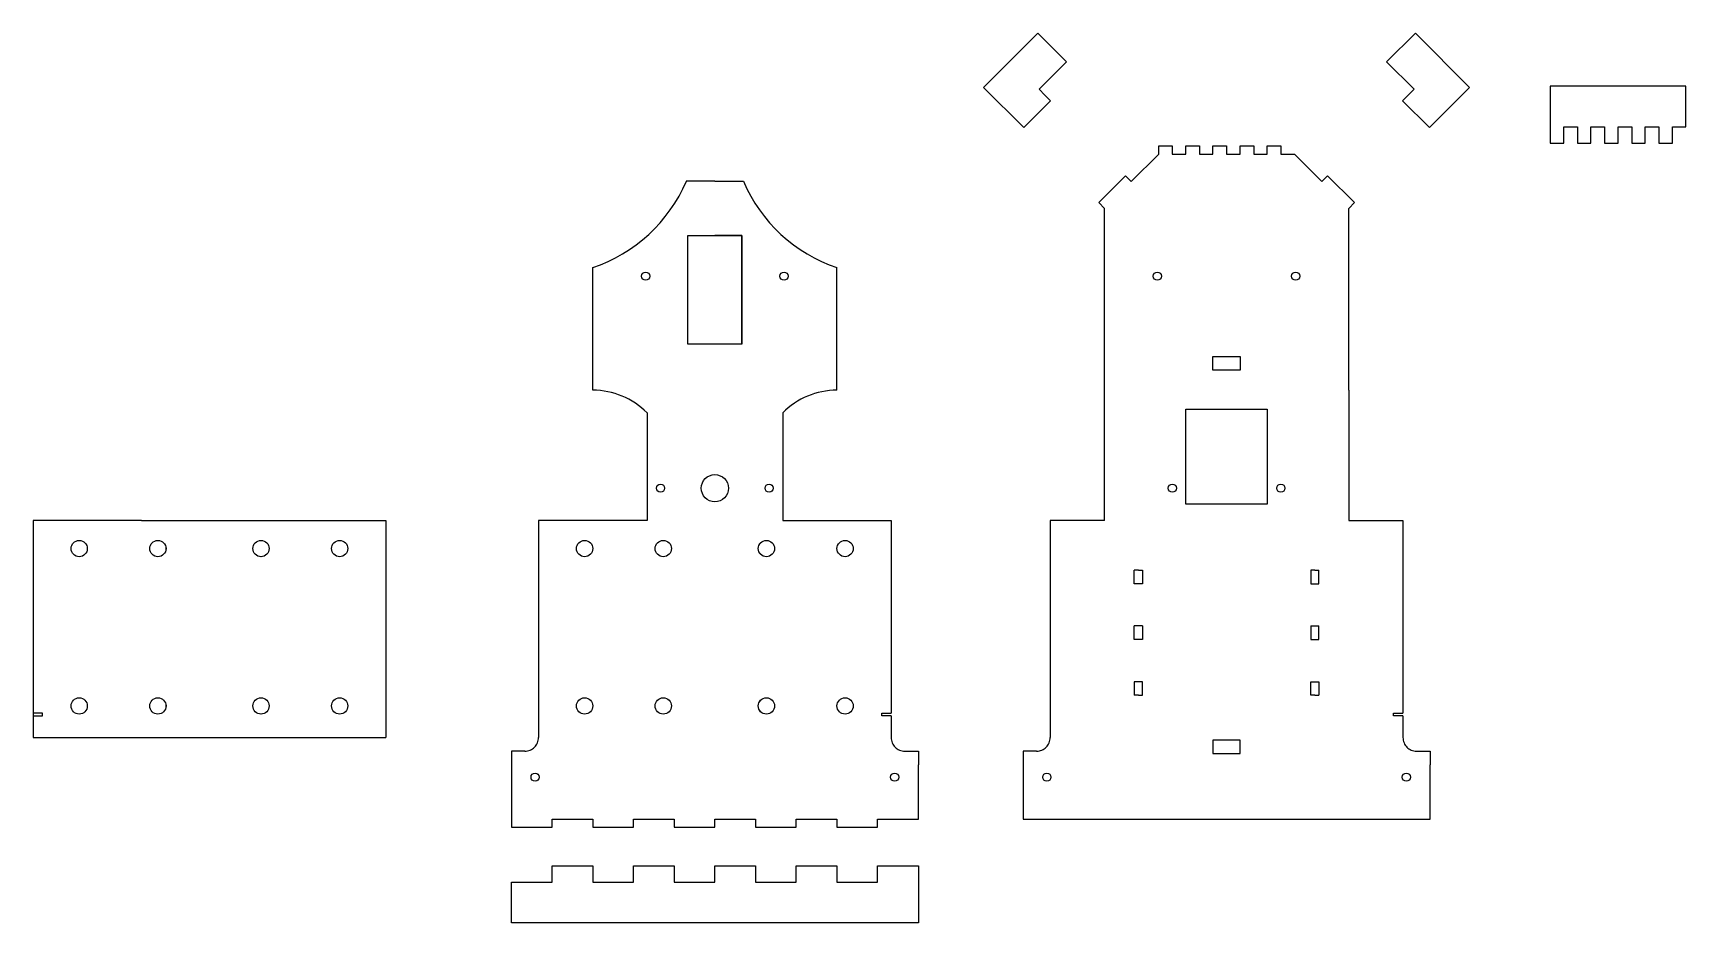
# Model space of a CAD drawing. Header units: centimetres. Extents: x 19.5 to 80.4, y -2 to 30.7.
import ezdxf

# ---------------------------------------------------------------- set-up
doc = ezdxf.new("R2010")
doc.units = ezdxf.units.CM
doc.header["$MEASUREMENT"] = 0
doc.linetypes.add('ACAD_ISO02W100', pattern=[15, 12, -3])
doc.linetypes.add('CENTER2', pattern=[1.125, 0.75, -0.125, 0.125, -0.125])

msp = doc.modelspace()

# ---------------------------------------------------------------- linework, layer by layer
at = {"ltscale": 2}
for p, q in [((54.523, 28.738), (56.523, 30.738)), ((56.523, 30.738), (57.583, 29.678)), ((70.439, 30.738), (69.379, 29.678)), ((72.439, 28.738), (70.439, 30.738)), ((56.573, 28.668), (57.583, 29.678)), ((70.389, 28.668), (69.379, 29.678)), ((56.008, 27.253), (54.523, 28.738)), ((56.785, 28.455), (56.573, 28.668)), ((70.176, 28.455), (70.389, 28.668)), ((70.954, 27.253), (72.439, 28.738)), ((80.411, 28.786), (75.411, 28.786)), ((75.411, 28.786), (75.411, 27.286)), ((80.411, 27.286), (80.411, 28.786)), ((56.008, 27.253), (56.998, 28.243)), ((56.998, 28.243), (56.785, 28.455)), ((69.964, 28.243), (70.176, 28.455)), ((70.954, 27.253), (69.964, 28.243)), ((75.411, 27.286), (75.411, 26.686)), ((75.911, 26.686), (75.911, 27.286)), ((75.911, 27.286), (76.411, 27.286)), ((76.411, 27.286), (76.411, 26.686)), ((76.911, 26.686), (76.911, 27.286)), ((76.911, 27.286), (77.411, 27.286)), ((77.411, 27.286), (77.411, 26.686)), ((77.911, 26.686), (77.911, 27.286)), ((77.911, 27.286), (78.411, 27.286)), ((78.411, 27.286), (78.411, 26.686)), ((78.911, 26.686), (78.911, 27.286)), ((78.911, 27.286), (79.411, 27.286)), ((79.411, 27.286), (79.411, 26.686)), ((79.911, 26.686), (79.911, 27.286)), ((79.911, 27.286), (80.411, 27.286)), ((59.971, 25.27), (60.981, 26.28)), ((60.981, 26.28), (60.981, 26.58)), ((60.981, 26.58), (61.481, 26.58)), ((61.481, 26.58), (61.481, 26.28)), ((61.481, 26.28), (61.981, 26.28)), ((61.981, 26.28), (61.981, 26.58)), ((61.981, 26.58), (62.481, 26.58)), ((62.481, 26.58), (62.481, 26.28)), ((62.481, 26.28), (62.981, 26.28)), ((62.981, 26.28), (62.981, 26.58)), ((62.981, 26.58), (63.481, 26.58)), ((63.481, 26.58), (63.481, 26.28)), ((63.481, 26.28), (63.981, 26.28)), ((63.981, 26.28), (63.981, 26.58)), ((63.981, 26.58), (64.481, 26.58)), ((64.481, 26.58), (64.481, 26.28)), ((64.481, 26.28), (64.981, 26.28)), ((64.981, 26.28), (64.981, 26.58)), ((64.981, 26.58), (65.481, 26.58)), ((65.481, 26.58), (65.481, 26.28)), ((65.481, 26.28), (65.981, 26.28)), ((66.991, 25.27), (65.981, 26.28)), ((75.411, 26.686), (75.911, 26.686)), ((76.411, 26.686), (76.911, 26.686)), ((77.411, 26.686), (77.911, 26.686)), ((78.411, 26.686), (78.911, 26.686)), ((79.411, 26.686), (79.911, 26.686)), ((44.623, 25.28), (43.572, 25.28)), ((44.623, 25.28), (45.674, 25.28)), ((58.769, 24.492), (59.759, 25.482)), ((59.759, 25.482), (59.971, 25.27)), ((67.203, 25.482), (66.991, 25.27)), ((68.193, 24.492), (67.203, 25.482)), ((58.981, 24.28), (58.769, 24.492)), ((67.981, 24.28), (68.193, 24.492)), ((58.981, 12.78), (58.981, 24.28)), ((67.981, 23.28), (67.981, 24.28)), ((43.623, 19.28), (43.623, 23.28)), ((43.623, 23.28), (44.623, 23.28)), ((44.623, 23.28), (45.623, 23.28)), ((45.623, 23.28), (44.623, 23.28)), ((45.623, 23.28), (45.623, 19.28)), ((45.623, 19.28), (45.623, 23.28)), ((67.981, 22.096), (67.981, 23.28)), ((40.123, 20.28), (40.123, 22.096)), ((49.123, 20.28), (49.123, 22.096)), ((67.981, 20.28), (67.981, 22.096)), ((40.123, 17.58), (40.123, 20.28)), ((49.123, 17.58), (49.123, 20.28)), ((67.981, 17.58), (67.981, 20.28)), ((45.623, 19.28), (43.623, 19.28)), ((62.981, 18.317), (62.981, 18.817)), ((62.981, 18.817), (63.981, 18.817)), ((63.481, 18.317), (62.981, 18.317)), ((63.981, 18.317), (63.481, 18.317)), ((63.981, 18.817), (63.981, 18.317)), ((67.981, 17.58), (67.981, 12.78)), ((42.123, 16.747), (42.123, 12.78)), ((47.123, 16.747), (47.123, 12.78)), ((61.981, 15.382), (61.981, 16.882)), ((61.981, 16.882), (64.981, 16.882)), ((64.981, 16.882), (64.981, 15.382)), ((61.981, 13.382), (61.981, 15.382)), ((64.981, 15.382), (64.981, 13.382)), ((64.981, 13.382), (61.981, 13.382)), ((23.497, 12.78), (19.497, 12.78)), ((23.497, 12.78), (28.497, 12.78)), ((28.497, 12.78), (32.497, 12.78)), ((42.123, 12.78), (38.123, 12.78)), ((47.123, 12.78), (51.123, 12.78)), ((58.981, 12.78), (56.981, 12.78)), ((67.981, 12.78), (69.981, 12.78)), ((60.231, 10.947), (60.081, 10.947)), ((60.081, 10.447), (60.081, 10.947)), ((60.381, 10.447), (60.081, 10.447)), ((60.231, 10.947), (60.381, 10.947)), ((60.381, 10.947), (60.381, 10.447)), ((66.731, 10.947), (66.581, 10.947)), ((66.581, 10.947), (66.581, 10.447)), ((66.581, 10.447), (66.881, 10.447)), ((66.731, 10.947), (66.881, 10.947)), ((66.881, 10.447), (66.881, 10.947)), ((60.081, 8.393), (60.081, 8.893)), ((60.381, 8.893), (60.081, 8.893)), ((60.381, 8.893), (60.381, 8.393)), ((66.581, 8.893), (66.581, 8.393)), ((66.581, 8.893), (66.881, 8.893)), ((66.881, 8.393), (66.881, 8.893)), ((60.381, 8.393), (60.081, 8.393)), ((66.581, 8.393), (66.881, 8.393)), ((60.381, 6.838), (60.081, 6.838)), ((60.081, 6.838), (60.081, 6.338)), ((60.381, 6.338), (60.381, 6.838)), ((66.581, 6.338), (66.581, 6.838)), ((66.581, 6.838), (66.881, 6.838)), ((66.881, 6.838), (66.881, 6.338)), ((60.231, 6.338), (60.081, 6.338)), ((60.231, 6.338), (60.381, 6.338)), ((66.731, 6.338), (66.581, 6.338)), ((66.731, 6.338), (66.881, 6.338)), ((19.847, 5.68), (19.497, 5.68)), ((19.497, 5.58), (19.847, 5.58)), ((19.847, 5.58), (19.847, 5.68)), ((50.773, 5.58), (50.773, 5.68)), ((50.773, 5.68), (51.123, 5.68)), ((51.123, 5.58), (50.773, 5.58)), ((69.631, 5.58), (69.631, 5.68)), ((69.631, 5.68), (69.981, 5.68)), ((69.981, 5.58), (69.631, 5.58)), ((19.497, 4.78), (32.497, 4.78)), ((63.981, 4.689), (62.981, 4.689)), ((62.981, 4.689), (62.981, 4.189)), ((63.981, 4.189), (63.981, 4.689)), ((37.123, 3.78), (37.123, 1.78)), ((52.123, 1.78), (52.123, 3.78)), ((55.981, 3.78), (55.981, 1.78)), ((62.981, 4.189), (63.981, 4.189)), ((70.981, 1.78), (70.981, 3.78)), ((37.123, 1.78), (37.123, 1.48)), ((37.123, 1.78), (37.123, 1.48)), ((37.123, 1.48), (38.623, 1.48)), ((37.123, 1.48), (38.623, 1.48)), ((38.623, 1.48), (38.623, 1.78)), ((38.623, 1.78), (40.123, 1.78)), ((38.623, 1.48), (38.623, 1.78)), ((38.623, 1.78), (40.123, 1.78)), ((40.123, 1.78), (40.123, 1.48)), ((40.123, 1.78), (40.123, 1.48)), ((40.123, 1.48), (41.623, 1.48)), ((40.123, 1.48), (41.623, 1.48)), ((41.623, 1.48), (41.623, 1.78)), ((41.623, 1.78), (43.123, 1.78)), ((41.623, 1.48), (41.623, 1.78)), ((41.623, 1.78), (43.123, 1.78)), ((43.123, 1.78), (43.123, 1.48)), ((43.123, 1.78), (43.123, 1.48)), ((43.123, 1.48), (44.623, 1.48)), ((43.123, 1.48), (44.623, 1.48)), ((44.623, 1.48), (44.623, 1.78)), ((44.623, 1.78), (46.123, 1.78)), ((44.623, 1.48), (44.623, 1.78)), ((44.623, 1.78), (46.123, 1.78)), ((46.123, 1.78), (46.123, 1.48)), ((46.123, 1.78), (46.123, 1.48)), ((46.123, 1.48), (47.623, 1.48)), ((46.123, 1.48), (47.623, 1.48)), ((47.623, 1.48), (47.623, 1.78)), ((47.623, 1.78), (49.123, 1.78)), ((47.623, 1.48), (47.623, 1.78)), ((47.623, 1.78), (49.123, 1.78)), ((49.123, 1.78), (49.123, 1.48)), ((49.123, 1.78), (49.123, 1.48)), ((49.123, 1.48), (50.623, 1.48)), ((49.123, 1.48), (50.623, 1.48)), ((50.623, 1.48), (50.623, 1.78)), ((50.623, 1.78), (52.123, 1.78)), ((50.623, 1.48), (50.623, 1.78)), ((50.623, 1.78), (52.123, 1.78)), ((55.981, 1.78), (70.981, 1.78)), ((38.623, -0.549), (38.623, 0.051)), ((38.623, 0.051), (40.123, 0.051)), ((40.123, 0.051), (40.123, -0.549)), ((41.623, -0.549), (41.623, 0.051)), ((41.623, 0.051), (43.123, 0.051)), ((43.123, 0.051), (43.123, -0.549)), ((44.623, -0.549), (44.623, 0.051)), ((44.623, 0.051), (46.123, 0.051)), ((46.123, 0.051), (46.123, -0.549)), ((47.623, -0.549), (47.623, 0.051)), ((47.623, 0.051), (49.123, 0.051)), ((49.123, 0.051), (49.123, -0.549)), ((50.623, -0.549), (50.623, 0.051)), ((50.623, 0.051), (52.123, 0.051)), ((52.123, 0.051), (52.123, -0.249)), ((37.123, -2.049), (37.123, -0.549)), ((37.123, -0.549), (38.623, -0.549)), ((40.123, -0.549), (41.623, -0.549)), ((43.123, -0.549), (44.623, -0.549)), ((46.123, -0.549), (47.623, -0.549)), ((49.123, -0.549), (50.623, -0.549)), ((52.123, -0.249), (52.123, -2.049)), ((52.123, -2.049), (37.123, -2.049))]:
    msp.add_line(p, q, dxfattribs=at)
at = {"linetype": 'ACAD_ISO02W100'}
for p, q in [((19.497, 12.78), (19.497, 5.28)), ((32.497, 12.78), (32.497, 5.28)), ((38.123, 12.78), (38.123, 5.28)), ((51.123, 12.78), (51.123, 5.68)), ((56.981, 12.78), (56.981, 5.28)), ((69.981, 12.78), (69.981, 5.68)), ((51.123, 5.58), (51.123, 5.28)), ((69.981, 5.58), (69.981, 5.28))]:
    msp.add_line(p, q, dxfattribs=at)
at = {"linetype": 'CENTER2', "ltscale": 2}
for p, q in [((19.497, 5.28), (19.497, 4.78)), ((32.497, 5.28), (32.497, 4.78)), ((38.123, 5.28), (38.123, 4.78)), ((51.123, 5.28), (51.123, 4.78)), ((56.981, 5.28), (56.981, 4.78)), ((69.981, 5.28), (69.981, 4.78)), ((37.623, 4.28), (37.123, 4.28)), ((37.123, 4.28), (37.123, 3.78)), ((51.623, 4.28), (52.123, 4.28)), ((52.123, 4.28), (52.123, 3.78)), ((56.481, 4.28), (55.981, 4.28)), ((55.981, 4.28), (55.981, 3.78)), ((70.481, 4.28), (70.981, 4.28)), ((70.981, 4.28), (70.981, 3.78))]:
    msp.add_line(p, q, dxfattribs=at)
at = {"ltscale": 2}
for centre, radius in [((42.074, 21.78), 0.15), ((47.172, 21.78), 0.15), ((60.932, 21.78), 0.15), ((66.03, 21.78), 0.15), ((42.623, 13.969), 0.15), ((44.623, 13.969), 0.5), ((46.623, 13.969), 0.15), ((61.481, 13.969), 0.15), ((65.481, 13.969), 0.15), ((21.197, 11.746), 0.3), ((24.096, 11.746), 0.3), ((24.097, 11.746), 0.3), ((27.897, 11.746), 0.3), ((27.898, 11.746), 0.3), ((30.797, 11.746), 0.3), ((39.823, 11.746), 0.3), ((42.722, 11.746), 0.3), ((42.723, 11.746), 0.3), ((46.523, 11.746), 0.3), ((46.524, 11.746), 0.3), ((49.423, 11.746), 0.3), ((21.197, 5.946), 0.3), ((24.096, 5.946), 0.3), ((24.097, 5.946), 0.3), ((27.897, 5.946), 0.3), ((27.898, 5.946), 0.3), ((30.797, 5.946), 0.3), ((39.823, 5.946), 0.3), ((42.722, 5.946), 0.3), ((42.723, 5.946), 0.3), ((46.523, 5.946), 0.3), ((46.524, 5.946), 0.3), ((49.423, 5.946), 0.3), ((37.998, 3.321), 0.15), ((51.248, 3.321), 0.15), ((56.856, 3.321), 0.15), ((70.106, 3.321), 0.15)]:
    msp.add_circle(centre, radius, dxfattribs=at)
for centre, radius, start, end in [((38.275, 27.557), 5.766, 288.69582, 336.73578), ((50.971, 27.557), 5.766, 203.26422, 251.30418), ((40.123, 14.763), 2.817, 44.76027, 90), ((49.123, 14.763), 2.817, 90, 135.23973)]:
    msp.add_arc(centre, radius, start, end, dxfattribs=at)
at = {"linetype": 'CENTER2', "ltscale": 2}
for centre, start, end in [((37.623, 4.78), 270, 0), ((51.623, 4.78), 180, 270), ((56.481, 4.78), 270, 0), ((70.481, 4.78), 180, 270)]:
    msp.add_arc(centre, 0.5, start, end, dxfattribs=at)

doc.saveas('drawing.dxf')
